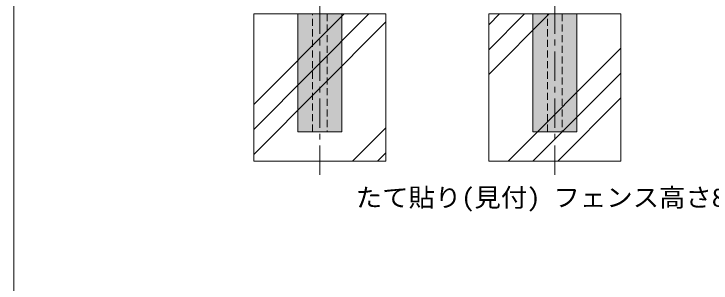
# Model space of a CAD drawing. Units: millimetres, scale not verified. Extents: x -8199 to 8201, y -2963 to 5056.
# Drawn here: x -8199 to -5827, y -233 to 681 of the extents above; entities that cross this region are included whole.
import ezdxf
from ezdxf.enums import TextEntityAlignment as Align

# ---------------------------------------------------------------- set-up
doc = ezdxf.new("R2010")
doc.units = ezdxf.units.MM
doc.header["$LTSCALE"] = 20
doc.linetypes.add('CHAIN1', pattern=[8, 5, -1, 1, -1])
doc.linetypes.add('DASHED1', pattern=[1.8, 1.2, -0.6])
for name, color, linetype, lineweight in [('0-0_図枠', 7, 'Continuous', 9), ('0-1_一般', 4, 'Continuous', 9), ('0-2_寸法', 7, 'Continuous', 9)]:
    doc.layers.add(name, color=color, linetype=linetype, lineweight=lineweight)
doc.styles.add('ＭＳ ゴシック', font='')
doc.styles.get('ＭＳ ゴシック').set_extended_font_data('MS Gothic')

# ---------------------------------------------------------------- blocks, each defined once
blk = doc.blocks.new('グループ-420-1')
at = {"layer": '0-1_一般', "color": 7}
for p, q in [((312318.2, -142765.2), (318471.3, -136612)), ((312318.2, -144458.5), (320164.7, -136612)), ((312318.2, -146151.8), (321318.2, -137151.8)), ((319054.7, -146612), (321318.2, -144348.5)), ((320748, -146612), (321318.2, -146041.8))]:
    blk.add_line(p, q, dxfattribs=at)
at = {"layer": '0-1_一般'}
for points in [[(312318.2, -136612), (321318.2, -136612), (321318.2, -146612), (312318.2, -146612)], [(315318.2, -136612), (318318.2, -136612), (318318.2, -144612), (315318.2, -144612)]]:
    blk.add_lwpolyline(points, close=True, dxfattribs=at)
at = {"layer": '0-1_一般', "color": 7}
blk.add_lwpolyline([(312318.2, -136612), (321318.2, -136612), (321318.2, -146612), (312318.2, -146612)], close=True, dxfattribs=at)
at = {"layer": '0-1_一般', "color": 132}
blk.add_solid([(315318.2, -136612), (315318.2, -144612), (318318.2, -136612), (318318.2, -144612)], dxfattribs=at)
blk = doc.blocks.new('グループ-421-1')
at = {"layer": '0-1_一般', "color": 7}
for p, q in [((328318.2, -137348.5), (329054.7, -136612)), ((328318.2, -139041.8), (330748, -136612)), ((328318.2, -140735.2), (332441.3, -136612)), ((329638, -146612), (337318.2, -138931.8)), ((331331.3, -146612), (337318.2, -140625.2)), ((333024.7, -146612), (337318.2, -142318.5))]:
    blk.add_line(p, q, dxfattribs=at)
at = {"layer": '0-1_一般'}
for points in [[(328318.2, -136612), (337318.2, -136612), (337318.2, -146612), (328318.2, -146612)], [(331318.2, -136612), (334318.2, -136612), (334318.2, -144612), (331318.2, -144612)]]:
    blk.add_lwpolyline(points, close=True, dxfattribs=at)
at = {"layer": '0-1_一般', "color": 7}
blk.add_lwpolyline([(328318.2, -136612), (337318.2, -136612), (337318.2, -146612), (328318.2, -146612)], close=True, dxfattribs=at)
at = {"layer": '0-1_一般', "color": 132}
blk.add_solid([(331318.2, -136612), (331318.2, -144612), (334318.2, -136612), (334318.2, -144612)], dxfattribs=at)

msp = doc.modelspace()

# ---------------------------------------------------------------- linework, layer by layer
at = {"layer": '0-0_図枠', "color": 5}
msp.add_lwpolyline([(-8199.43, 2497.28), (-199.43, 2497.28), (-199.43, -2702.72), (-8199.43, -2702.72)], close=True, dxfattribs=at)
at = {"layer": '0-2_寸法', "linetype": 'CHAIN1'}
for p, q in [((-7158.35, 1834.3), (-7158.35, 134.3)), ((-6358.35, 1834.3), (-6358.35, 134.3))]:
    msp.add_line(p, q, dxfattribs=at)
at = {"layer": '0-2_寸法', "color": 4, "linetype": 'DASHED1'}
for points in [[(-7183.35, 681.3), (-7133.35, 681.3), (-7133.35, 281.3), (-7183.35, 281.3)], [(-6383.35, 681.3), (-6333.35, 681.3), (-6333.35, 281.3), (-6383.35, 281.3)]]:
    msp.add_lwpolyline(points, close=True, dxfattribs=at)

# ---------------------------------------------------------------- block references
at = {"layer": '0-1_一般', "xscale": 0.05, "yscale": 0.05}
for name in ['グループ-420-1', 'グループ-421-1']:
    msp.add_blockref(name, (-22999.26, 7511.9), dxfattribs=at)

# ---------------------------------------------------------------- texts
at = {"layer": '0-1_一般', "color": 5, "style": 'ＭＳ ゴシック', "width": 1.05}
msp.add_text('たて貼り(見付) フェンス高さ800mm', height=62.69, dxfattribs=at).set_placement((-7035.86, 7.68), align=Align.BOTTOM_LEFT)

doc.saveas('drawing.dxf')
